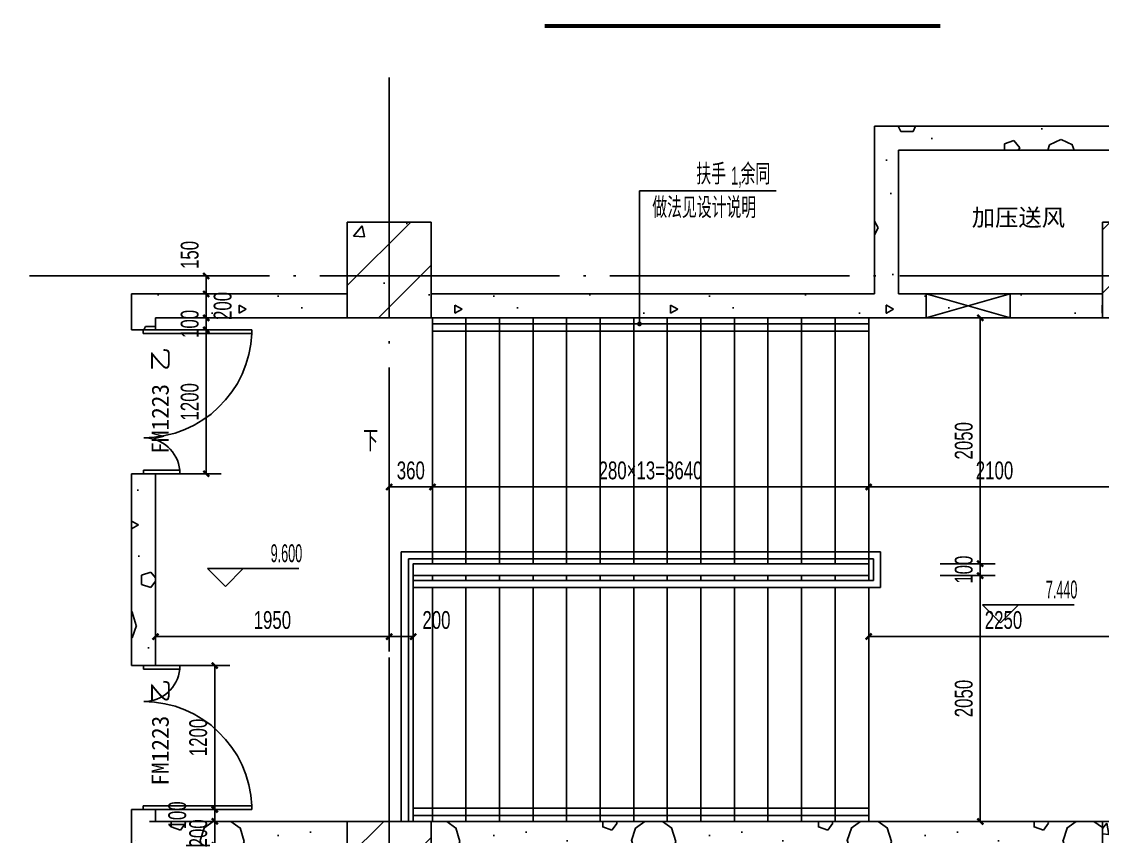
# Model space of a CAD drawing. Extents: x -26219 to 315419, y -160410 to -120810.
# Drawn here: x 92347 to 101364, y -147649 to -140852 of the extents above; entities that cross this region are included whole.
import ezdxf
from ezdxf.xclip import XClip

# ---------------------------------------------------------------- set-up
doc = ezdxf.new("R2010")
doc.units = 0
doc.header["$LTSCALE"] = 1000
doc.header["$MEASUREMENT"] = 0
doc.header["$XCLIPFRAME"] = 0
doc.linetypes.add('104-14# 核心筒$2$DOTE', pattern=[2.42, 2, -0.2, 0.02, -0.2])
for name, color, linetype in [('01-标注_尺寸', 124, 'Continuous'), ('01-标注_标高', 200, 'Continuous'), ('01-标注_符号', 200, 'Continuous'), ('02-TEXT_标注', 130, 'Continuous'), ('104-14# 核心筒$0$A-E_栏杆', 232, 'Continuous'), ('104-14# 核心筒$0$A-E_电梯', 171, 'Continuous'), ('104-14# 核心筒$0$A_STR-砌块墙', 121, 'Continuous'), ('104-14# 核心筒$0$DOOR_FIRE', 220, 'Continuous'), ('104-14# 核心筒$2$05-填充_天正', 26, 'Continuous'), ('104-14# 核心筒$2$A_AXIS-轴线', 36, '104-14# 核心筒$2$DOTE'), ('104-14# 核心筒$2$A_STR-砼柱', 51, 'Continuous'), ('A-TECH_暖通', 6, 'Continuous'), ('DIM_SYMB', 3, 'Continuous'), ('DOOR_FIRE_TEXT', 7, 'Continuous')]:
    doc.layers.add(name, color=color, linetype=linetype)
doc.styles.add('_TCH_DIM', font='ros.shx', dxfattribs={"width": 0.75, "bigfont": 'jd.shx'})
doc.styles.add('_TCH_DIM_T3', font='ros.shx', dxfattribs={"width": 0.705882, "bigfont": 'jd.shx'})
doc.styles.add('_TCH_WINDOW', font='STXIHEI_0.TTF')
doc.styles.get("Standard").update_dxf_attribs({"font": 'STXIHEI_0.TTF'})
doc.dimstyles.new('_TCH_ARCH&&50', dxfattribs={"dimtxt": 148.75, "dimasz": 50, "dimexe": 125, "dimexo": 150, "dimgap": 63.125, "dimtad": 1, "dimdec": 0, "dimzin": 0, "dimdsep": 46, "dimtxsty": '_TCH_DIM_T3', "dimblk": 'ARCHTICK', "dimcen": 0.09, "dimclrt": 7, "dimazin": 2, "dimtfac": 1, "dimtdec": 0, "dimtix": 1, "dimtmove": 2, "dimatfit": 3, "dimfxl": 0, "dimtolj": 1, "dimtzin": 0, "dimarcsym": 0})
pattern_1 = [(0, (531, -549), (900, 1800), [0, -1800]), (0, (-522, -792), (900, 1800), [0, -1800]), (0, (63, -810), (900, 1800), [0, -1800]), (0, (702, -279), (900, 1800), [0, -1800]), (0, (-45, -900), (900, 1800), [0, -1800]), (0, (882, 855), (900, 1800), [0, -1800]), (0, (333, 711), (900, 1800), [0, -1800]), (0, (621, 486), (900, 1800), [0, -1800]), (0, (-846, 450), (900, 1800), [0, -1800]), (0, (36, 369), (900, 1800), [0, -1800]), (0, (-306, -90), (900, 1800), [0, -1800]), (0, (-288, -765), (900, 1800), [0, -1800]), (0, (387, -837), (900, 1800), [0, -1800]), (0, (882, -45), (900, 1800), [0, -1800]), (0, (-801, -324), (900, 1800), [0, -1800]), (0, (-648, -18), (900, 1800), [0, -1800]), (0, (54, -144), (900, 1800), [0, -1800]), (0, (-198, -405), (900, 1800), [0, -1800]), (0, (-342, 189), (900, 1800), [0, -1800]), (0, (-117, 864), (900, 1800), [0, -1800]), (0, (-729, -702), (900, 1800), [0, -1800]), (0, (261, 495), (900, 1800), [0, -1800]), (0, (-576, 522), (900, 1800), [0, -1800]), (0, (-720, 756), (900, 1800), [0, -1800]), (130.601294, (771.43, 291.43), (-4499.99995, 5400.000024), [79.025, -33111.333]), (18.43495, (642.86, 325.71), (4500, 1800), [81.316, -11302.884]), (90, (642.9, 248.6), (900, 1800), [77.143, -3522.857]), (161.56505, (720, 222.86), (-4500.00002, 1799.99987), [81.316, -11302.884]), (53.1301, (720, 222.86), (900, 1800), [85.714, -8914.285]), (135, (788.6, -694.3), (-900.0001, 1799.9999), [72.731, -5018.438]), (45, (685.7, -694.3), (900, 1800), [72.731, -5018.438]), (135, (737.14, -745.7), (-900.0001, 1799.9999), [72.731, -5018.438]), (45, (737.14, -745.7), (900, 1800), [72.731, -5018.438]), (116.56505, (-77.1, 514.3), (-0.0002, 3600), [95.831, -1916.63]), (180, (-120, 600), (-900, 1800), [102.857, -1697.143]), (63.43495, (-265.7, 514.3), (8e-06, 3600), [95.831, -1916.63]), (116.56505, (-222.9, 428.6), (-0.0002, 3600), [95.831, -1916.63]), (0, (-222.9, 428.6), (900, 1800), [102.857, -1697.143]), (63.43495, (-120, 428.6), (8e-06, 3600), [95.831, -1916.63]), (107.102728, (600, -94.286), (-2699.999897, 9000.000015), [116.584, -48848.707]), (143.972626, (565.71, 17.14), (-17099.99978, 12599.999986), [116.584, -24366.06]), (180, (471.4, 85.7), (-900, 1800), [111.429, -1688.571]), (36.027373, (265.71, 17.14), (17099.99987, 12599.999864), [116.584, -24366.06]), (71.56505, (231.43, -85.7), (2700, 9000), [108.421, -11275.778]), (107.102728, (265.714, -197.14), (-2699.999897, 9000.000015), [116.584, -48848.707]), (143.972626, (360, -265.71), (-17099.99978, 12599.999986), [116.584, -24366.06]), (0, (360, -265.7), (900, 1800), [111.429, -1688.571]), (36.027373, (471.43, -265.71), (17099.99987, 12599.999864), [116.584, -24366.06]), (71.56505, (565.71, -197.14), (2700, 9000), [108.421, -11275.778]), (150.25512, (617.14, 745.71), (-2700, 1799.99998), [69.105, -14442.959]), (90, (557.1, 711.4), (900, 1800), [68.571, -3531.428]), (29.74488, (557.14, 711.43), (2700, 1800), [69.105, -14442.959]), (116.56505, (197.1, -531.4), (-0.0002, 3600), [95.831, -1916.63]), (168.69007, (154.29, -445.71), (-8100, 1799.99995), [87.412, -18269.056]), (41.185925, (0, -488.57), (22499.999864, 19799.999827), [91.116, -38177.406]), (90, (0, -574.3), (900, 1800), [85.714, -3514.285]), (138.814074, (68.57, -634.286), (-22499.9996, 19800.000126), [91.116, -38177.406]), (16.699244, (68.57, -634.286), (29699.999777, 8999.999906), [89.488, -37495.613]), (60.945396, (154.29, -608.57), (899.999998, 1799.999984), [88.248, -36976.018]), (109.983106, (-557.14, 222.86), (-4500.000017, 12599.999967), [100.326, -42036.592]), (155.556045, (-591.43, 317.14), (-11700.000045, 5399.999888), [103.569, -43395.394]), (24.443955, (-780, 317.14), (11700.000006, 5399.999974), [103.569, -43395.394]), (70.016893, (-814.286, 222.86), (4500.000014, 12599.99997), [100.326, -42036.592]), (109.983106, (-780, 128.57), (-4500.000017, 12599.999967), [100.326, -42036.592]), (160.01689, (-685.71, 94.29), (-4500, 1799.99992), [100.326, -20968.132]), (19.98311, (-685.71, 94.29), (4499.99998, 1800), [100.326, -20968.132]), (70.016893, (-591.43, 128.57), (4500.000014, 12599.99997), [100.326, -42036.592]), (122.00538, (111.43, 60), (-900.00012, 1799.99991), [80.863, -16900.302]), (18.43495, (-8.57, 102.86), (4500, 1800), [81.316, -11302.884]), (90, (-8.6, 25.7), (900, 1800), [77.143, -3522.857]), (161.56505, (68.57, 0), (-4500.00002, 1799.99987), [81.316, -11302.884]), (54.46232, (68.57, 0), (6299.99999, 8999.999987), [73.734, -30894.635]), (116.56505, (-411.4, -377.1), (-0.0002, 3600), [95.831, -1916.63]), (180, (-454.3, -291.4), (-900, 1800), [94.286, -1705.714]), (59.03624, (-600, -377.14), (900, 1799.99999), [99.959, -20891.466]), (120.963756, (-548.57, -462.86), (-900.00012, 1799.99992), [99.959, -20891.466]), (0, (-548.6, -462.9), (900, 1800), [94.286, -1705.714]), (63.43495, (-454.3, -462.9), (8e-06, 3600), [95.831, -1916.63])]
pattern_2 = [(45, (0, 0), (-265.16504, 265.16504), []), (50, (0, 0), (1075.8903, -94.1282), [112.5, -1237.5]), (355, (0, 0), (-208.127, 1128.288), [90, -990]), (100.4514, (89.7, -7.8), (867.764, 1034.1593), [95.6103, -1051.713]), (46.1842, (0, 300), (1600.8616, -248.2785), [168.75, -1856.25]), (96.6356, (133.4, 279.3), (1401.994, 1461.177), [143.415, -1577.57]), (351.1842, (0, 300), (1401.993, 1461.178), [135, -1485]), (21, (150, 225), (895.3606, -603.9283), [112.5, -1237.5]), (326, (150, 225), (364.973, 1087.725), [90, -990]), (71.4514, (224.6, 174.7), (1260.334, 483.7957), [95.6103, -1051.713]), (37.5, (0, 0), (18.2398, 499.3408), [0, -978, 0, -1005, 0, -993.75]), (7.5, (0, 0), (394.6043, 591.6176), [0, -573, 0, -955.5, 0, -378.75]), (327.5, (-334.5, 0), (800.73365, -33.8323), [0, -375, 0, -1170, 0, -1552.5]), (317.5, (-484.5, 0), (874.7793, 150.1575), [0, -487.5, 0, -777, 0, -1102.5])]

# ---------------------------------------------------------------- blocks, each defined once
blk = doc.blocks.new('104-14# 核心筒$0$$DorLib2D$00000225')
at = {"color": 0}
for p, q in [((0.475, -0.0014), (0.475, 0.7521)), ((0.475, 0.7521), (0.5, 0.7521)), ((0.5, -0.0014), (0.5, 0.7521)), ((-0.5, 0), (-0.5, 0.252)), ((-0.475, 0.252), (-0.5, 0.252)), ((-0.475, 0), (-0.475, 0.252)), ((-0.475, 0), (-0.5, 0)), ((0.475, -0.0014), (0.5, -0.0014))]:
    blk.add_line(p, q, dxfattribs=at)
for centre, radius, start, end in [((0.5046, -0.0019), 0.7546, 92.24927, 179.72377), ((-0.5008, 0.0026), 0.2508, 359.78987, 84.09744)]:
    blk.add_arc(centre, radius, start, end, dxfattribs=at)
blk = doc.blocks.new('104-14# 核心筒')
at = {"layer": '104-14# 核心筒$2$05-填充_天正'}
h = blk.add_hatch(dxfattribs=at)
h.set_pattern_fill('加气混凝土', color=256, scale=150, style=0)
h.set_pattern_definition(pattern_1)
h.paths.add_polyline_path([(113850, 200900), (113650, 201100), (113650, 199700), (113750, 199660), (113850, 199700)])
h = blk.add_hatch(dxfattribs=at)
h.set_pattern_fill('加气混凝土', color=256, scale=150, style=0)
h.set_pattern_definition(pattern_1)
h.paths.add_polyline_path([(115700, 200900), (115900, 201100), (113650, 201100), (113850, 200900)])
h = blk.add_hatch(dxfattribs=at)
h.set_pattern_fill('钢筋混凝土', color=256, scale=150, style=0)
h.set_pattern_definition(pattern_2)
h.paths.add_polyline_path([(109250, 199500), (109950, 199500), (109950, 200300), (109250, 200300)])
h = blk.add_hatch(dxfattribs=at)
h.set_pattern_fill('钢筋混凝土', color=256, scale=150, style=0)
h.set_pattern_definition(pattern_2)
h.paths.add_polyline_path([(115550, 199500), (116250, 199500), (116250, 200300), (115550, 200300)])
h = blk.add_hatch(dxfattribs=at)
h.set_pattern_fill('加气混凝土', color=256, scale=150, style=0)
h.set_pattern_definition(pattern_1)
h.paths.add_polyline_path([(107450, 199700), (107450, 199400), (107650, 199400), (107650, 199500)])
h = blk.add_hatch(dxfattribs=at)
h.set_pattern_fill('加气混凝土', color=256, scale=150, style=0)
h.set_pattern_definition(pattern_1)
h.paths.add_polyline_path([(109250, 199500), (109250, 199700), (107450, 199700), (107650, 199500)])
h = blk.add_hatch(dxfattribs=at)
h.set_pattern_fill('加气混凝土', color=256, scale=150, style=0)
h.set_pattern_definition(pattern_1)
h.paths.add_polyline_path([(109950, 199700), (109950, 199500), (113750, 199500), (113750, 199660), (113650, 199700)])
h = blk.add_hatch(dxfattribs=at)
h.set_pattern_fill('加气混凝土', color=256, scale=150, style=0)
h.set_pattern_definition(pattern_1)
h.paths.add_polyline_path([(115550, 199500), (115550, 199700), (113850, 199700), (113750, 199660), (113750, 199500)])
h = blk.add_hatch(dxfattribs=at)
h.set_pattern_fill('加气混凝土', color=256, scale=150, style=0)
h.set_pattern_definition(pattern_1)
h.paths.add_polyline_path([(107450, 198200), (107450, 196600), (107650, 196600), (107650, 198200)])
h = blk.add_hatch(dxfattribs=at)
h.set_pattern_fill('加气混凝土', color=256, scale=150, style=0)
h.set_pattern_definition(pattern_1)
h.paths.add_polyline_path([(107650, 195300), (107650, 195400), (107450, 195400), (107450, 195200), (107583.3, 195200)])
h = blk.add_hatch(dxfattribs=at)
h.set_pattern_fill('加气混凝土', color=256, scale=150, style=0)
h.set_pattern_definition(pattern_1)
h.paths.add_polyline_path([(109250, 195100), (109250, 195300), (107650, 195300), (107583.3, 195200), (107650, 195100)])
h = blk.add_hatch(dxfattribs=at)
h.set_pattern_fill('钢筋混凝土', color=256, scale=150, style=0)
h.set_pattern_definition(pattern_2)
h.paths.add_polyline_path([(109250, 194500), (109950, 194500), (109950, 195300), (109250, 195300)])
h = blk.add_hatch(dxfattribs=at)
h.set_pattern_fill('加气混凝土', color=256, scale=150, style=0)
h.set_pattern_definition(pattern_1)
h.paths.add_polyline_path([(115550, 195100), (115550, 195300), (109950, 195300), (109950, 195100)])
h = blk.add_hatch(dxfattribs=at)
h.set_pattern_fill('钢筋混凝土', color=256, scale=150, style=0)
h.set_pattern_definition(pattern_2)
h.paths.add_polyline_path([(115550, 194500), (116250, 194500), (116250, 195300), (115550, 195300)])
h = blk.add_hatch(dxfattribs=at)
h.set_pattern_fill('加气混凝土', color=256, scale=150, style=0)
h.set_pattern_definition(pattern_1)
h.paths.add_polyline_path([(107583.3, 195200), (107450, 195200), (107450, 194600), (107583.3, 194600), (107650, 194700), (107650, 195100)])
at = {"layer": '104-14# 核心筒$0$A-E_栏杆'}
for p, q in [((113600, 199450), (109960, 199450)), ((109960, 199390), (109960, 199450)), ((113600, 199390), (109960, 199390)), ((113600, 199390), (113600, 199450)), ((109700, 195300), (109700, 197550)), ((109700, 197550), (113700, 197550)), ((109760, 195300), (109760, 197490)), ((109760, 197490), (113640, 197490)), ((113640, 197490), (113640, 197310)), ((113700, 197550), (113700, 197250)), ((113640, 197310), (109800, 197310)), ((109800, 197250), (109800, 197310)), ((113700, 197250), (109800, 197250)), ((109800, 195410), (113600, 195410)), ((109800, 195410), (109800, 195350)), ((113600, 195410), (113600, 195350)), ((109800, 195350), (113600, 195350))]:
    blk.add_line(p, q, dxfattribs=at)
at = {"layer": '104-14# 核心筒$0$A-E_电梯'}
for p, q in [((113600, 199500), (109960, 199500)), ((109960, 197450), (109960, 199500)), ((110240, 197450), (110240, 199500)), ((110520, 197450), (110520, 199500)), ((110800, 197450), (110800, 199500)), ((111080, 197450), (111080, 199500)), ((111360, 197450), (111360, 199500)), ((111640, 197450), (111640, 199500)), ((111920, 197450), (111920, 199500)), ((112200, 197450), (112200, 199500)), ((112480, 197450), (112480, 199500)), ((112760, 197450), (112760, 199500)), ((113040, 197450), (113040, 199500)), ((113320, 197450), (113320, 199500)), ((113600, 197450), (113600, 199500)), ((113600, 197450), (109960, 197450)), ((109800, 197350), (113600, 197350)), ((109800, 197350), (109800, 195300)), ((109960, 197350), (109960, 197310)), ((110240, 197350), (110240, 197310)), ((110520, 197350), (110520, 197310)), ((110800, 197350), (110800, 197310)), ((111080, 197350), (111080, 197310)), ((111360, 197350), (111360, 197310)), ((111640, 197350), (111640, 197310)), ((111920, 197350), (111920, 197310)), ((112200, 197350), (112200, 197310)), ((112480, 197350), (112480, 197310)), ((112760, 197350), (112760, 197310)), ((113040, 197350), (113040, 197310)), ((113320, 197350), (113320, 197310)), ((113600, 197350), (113600, 197310)), ((109960, 197250), (109960, 195300)), ((110240, 197250), (110240, 195300)), ((110520, 197250), (110520, 195300)), ((110800, 197250), (110800, 195300)), ((111080, 197250), (111080, 195300)), ((111360, 197250), (111360, 195300)), ((111640, 197250), (111640, 195300)), ((111920, 197250), (111920, 195300)), ((112200, 197250), (112200, 195300)), ((112480, 197250), (112480, 195300)), ((112760, 197250), (112760, 195300)), ((113040, 197250), (113040, 195300)), ((113320, 197250), (113320, 195300)), ((113600, 197250), (113600, 195300)), ((107700, 195300), (115600, 195300)), ((109950, 195300), (113600, 195300))]:
    blk.add_line(p, q, dxfattribs=at)
blk.add_lwpolyline([(113600, 197450), (109800, 197450), (109800, 197350), (113600, 197350)], close=True, dxfattribs=at)
at = {"layer": '104-14# 核心筒$0$A_STR-砌块墙'}
for p, q in [((113650, 201100), (113650, 199700)), ((115900, 201100), (113650, 201100)), ((113850, 200900), (113850, 199700)), ((115700, 200900), (113850, 200900)), ((107450, 199700), (107450, 199400)), ((109250, 199700), (107450, 199700)), ((113650, 199700), (109950, 199700)), ((115550, 199700), (113850, 199700)), ((107650, 199400), (107650, 199500)), ((109250, 199500), (107650, 199500)), ((113750, 199500), (109950, 199500)), ((115550, 199500), (113750, 199500)), ((107450, 199400), (107650, 199400)), ((107450, 198200), (107450, 196600)), ((107650, 198200), (107450, 198200)), ((107650, 196600), (107650, 198200)), ((107450, 196600), (107650, 196600)), ((107650, 195400), (107450, 195400)), ((107450, 195400), (107450, 195200)), ((107650, 195300), (107650, 195400)), ((107650, 195300), (109250, 195300)), ((109950, 195300), (115550, 195300)), ((107450, 195200), (107450, 194600))]:
    blk.add_line(p, q, dxfattribs=at)
at = {"layer": '104-14# 核心筒$2$A_AXIS-轴线'}
for p, q in [((109600, 228733.6), (109600, 169654.9)), ((104400, 199850), (120259.9, 199850)), ((104400, 110750), (120259.9, 110750)), ((109600, 54018.4), (109600, -8545.1))]:
    blk.add_line(p, q, dxfattribs=at)
at = {"layer": '104-14# 核心筒$2$A_STR-砼柱'}
for p, q in [((109950, 200300), (109250, 200300)), ((109250, 200300), (109250, 199500)), ((109950, 199500), (109950, 200300)), ((116250, 200300), (115550, 200300)), ((115550, 200300), (115550, 199500)), ((109250, 199500), (109950, 199500)), ((115550, 199500), (116250, 199500)), ((109950, 195300), (109250, 195300)), ((109250, 195300), (109250, 194500)), ((109950, 194500), (109950, 195300)), ((116250, 195300), (115550, 195300)), ((115550, 195300), (115550, 194500))]:
    blk.add_line(p, q, dxfattribs=at)
at = {"layer": '104-14# 核心筒$0$DOOR_FIRE', "yscale": 1200, "zscale": 200, "rotation": 270.0000000000009}
for p, xscale in [((107550, 198800), -1200), ((107550, 196000), 1200)]:
    blk.add_blockref('104-14# 核心筒$0$$DorLib2D$00000225', p, dxfattribs=dict(at, xscale=xscale))
blk = doc.blocks.new('*U64')
blk.add_lwpolyline([(200, 0), (200, 700), (0, 700), (0, 0), (200, 0), (0, 700), (0, 0), (200, 700)])
blk = doc.blocks.new('_ArchTick')
at = {"color": 0, "linetype": 'ByBlock', "const_width": 0.4}
blk.add_lwpolyline([(-0.5, -0.5), (0.5, 0.5)], dxfattribs=at)
blk = doc.blocks.new('*D501')
at = {"layer": '01-标注_尺寸', "color": 0, "lineweight": -2, "transparency": 16777216}
for p, q in [((99413.9, -145723.7), (99413.9, -146107.1)), ((101663.9, -145723.7), (101663.9, -146107.1)), ((99413.9, -145982.1), (101663.9, -145982.1))]:
    blk.add_line(p, q, dxfattribs=at)
at = {"layer": 'Defpoints', "color": 0, "transparency": 16777216}
for p in [(99413.9, -145573.7), (101663.9, -145573.7), (101663.9, -145982.1)]:
    blk.add_point(p, dxfattribs=at)
at = {"layer": '01-标注_尺寸', "color": 0, "lineweight": -2, "transparency": 16777216, "xscale": 50, "yscale": 50, "zscale": 50, "rotation": 180}
blk.add_blockref('_ArchTick', (99413.9, -145982.1), dxfattribs=at)
at = {"layer": '01-标注_尺寸', "color": 0, "lineweight": -2, "transparency": 16777216, "xscale": 50, "yscale": 50, "zscale": 50}
blk.add_blockref('_ArchTick', (101663.9, -145982.1), dxfattribs=at)
at = {"layer": '01-标注_尺寸', "color": 7, "transparency": 16777216, "insert": (100538.9, -145844.6), "char_height": 148.75, "attachment_point": 5, "style": '_TCH_DIM_T3'}
blk.add_mtext('\\A1;2250', dxfattribs=at)
blk = doc.blocks.new('*D502')
at = {"layer": '01-标注_尺寸', "color": 0, "lineweight": -2, "transparency": 16777216}
for p, q in [((95413.9, -145723.7), (95413.9, -146107.1)), ((95613.9, -145723.7), (95613.9, -146107.1)), ((95413.9, -145982.1), (95613.9, -145982.1))]:
    blk.add_line(p, q, dxfattribs=at)
at = {"layer": 'Defpoints', "color": 0, "transparency": 16777216}
for p in [(95413.9, -145573.7), (95613.9, -145573.7), (95613.9, -145982.1)]:
    blk.add_point(p, dxfattribs=at)
at = {"layer": '01-标注_尺寸', "color": 0, "lineweight": -2, "transparency": 16777216, "xscale": 50, "yscale": 50, "zscale": 50, "rotation": 180}
blk.add_blockref('_ArchTick', (95413.9, -145982.1), dxfattribs=at)
at = {"layer": '01-标注_尺寸', "color": 0, "lineweight": -2, "transparency": 16777216, "xscale": 50, "yscale": 50, "zscale": 50}
blk.add_blockref('_ArchTick', (95613.9, -145982.1), dxfattribs=at)
at = {"layer": '01-标注_尺寸', "color": 7, "transparency": 16777216, "insert": (95807.9, -145844.6), "char_height": 148.75, "attachment_point": 5, "style": '_TCH_DIM_T3'}
blk.add_mtext('\\A1;200', dxfattribs=at)
blk = doc.blocks.new('*D503')
at = {"layer": '01-标注_尺寸', "color": 0, "lineweight": -2, "transparency": 16777216}
for p, q in [((93463.9, -145723.7), (93463.9, -146107.1)), ((95413.9, -145723.7), (95413.9, -146107.1)), ((93463.9, -145982.1), (95413.9, -145982.1))]:
    blk.add_line(p, q, dxfattribs=at)
at = {"layer": 'Defpoints', "color": 0, "transparency": 16777216}
for p in [(93463.9, -145573.7), (95413.9, -145573.7), (95413.9, -145982.1)]:
    blk.add_point(p, dxfattribs=at)
at = {"layer": '01-标注_尺寸', "color": 0, "lineweight": -2, "transparency": 16777216, "xscale": 50, "yscale": 50, "zscale": 50, "rotation": 180}
blk.add_blockref('_ArchTick', (93463.9, -145982.1), dxfattribs=at)
at = {"layer": '01-标注_尺寸', "color": 0, "lineweight": -2, "transparency": 16777216, "xscale": 50, "yscale": 50, "zscale": 50}
blk.add_blockref('_ArchTick', (95413.9, -145982.1), dxfattribs=at)
at = {"layer": '01-标注_尺寸', "color": 7, "transparency": 16777216, "insert": (94438.9, -145844.6), "char_height": 148.75, "attachment_point": 5, "style": '_TCH_DIM_T3'}
blk.add_mtext('\\A1;1950', dxfattribs=at)
blk = doc.blocks.new('*D504')
at = {"layer": '01-标注_尺寸', "color": 0, "lineweight": -2, "transparency": 16777216}
for p, q in [((100009.6, -145473.7), (100470.2, -145473.7)), ((100345.2, -147523.7), (100345.2, -145473.7)), ((100009.6, -147523.7), (100470.2, -147523.7))]:
    blk.add_line(p, q, dxfattribs=at)
at = {"layer": 'Defpoints', "color": 0, "transparency": 16777216}
for p in [(99859.6, -145473.7), (100345.2, -145473.7), (99859.6, -147523.7)]:
    blk.add_point(p, dxfattribs=at)
at = {"layer": '01-标注_尺寸', "color": 0, "lineweight": -2, "transparency": 16777216, "xscale": 50, "yscale": 50, "zscale": 50}
for p, rotation in [((100345.2, -145473.7), 90), ((100345.2, -147523.7), 270)]:
    blk.add_blockref('_ArchTick', p, dxfattribs=dict(at, rotation=rotation))
at = {"layer": '01-标注_尺寸', "color": 7, "transparency": 16777216, "insert": (100207.7, -146498.7), "char_height": 148.75, "attachment_point": 5, "rotation": 90, "style": '_TCH_DIM_T3'}
blk.add_mtext('\\A1;2050', dxfattribs=at)
blk = doc.blocks.new('*D505')
at = {"layer": '01-标注_尺寸', "color": 0, "lineweight": -2, "transparency": 16777216}
for p, q in [((100345.2, -145373.7), (100345.2, -145323.7)), ((100009.6, -145373.7), (100470.2, -145373.7)), ((100345.2, -145473.7), (100345.2, -145373.7)), ((100009.6, -145473.7), (100470.2, -145473.7)), ((100345.2, -145473.7), (100345.2, -145523.7))]:
    blk.add_line(p, q, dxfattribs=at)
at = {"layer": 'Defpoints', "color": 0, "transparency": 16777216}
for p in [(99859.6, -145373.7), (100345.2, -145373.7), (99859.6, -145473.7)]:
    blk.add_point(p, dxfattribs=at)
at = {"layer": '01-标注_尺寸', "color": 0, "lineweight": -2, "transparency": 16777216, "xscale": 50, "yscale": 50, "zscale": 50}
for p, rotation in [((100345.2, -145373.7), 270), ((100345.2, -145473.7), 90)]:
    blk.add_blockref('_ArchTick', p, dxfattribs=dict(at, rotation=rotation))
at = {"layer": '01-标注_尺寸', "color": 7, "transparency": 16777216, "insert": (100207.7, -145423.7), "char_height": 148.75, "attachment_point": 5, "rotation": 90, "style": '_TCH_DIM_T3'}
blk.add_mtext('\\A1;100', dxfattribs=at)
blk = doc.blocks.new('*D506')
at = {"layer": '01-标注_尺寸', "color": 0, "lineweight": -2, "transparency": 16777216}
for p, q in [((100009.6, -143323.7), (100470.2, -143323.7)), ((100345.2, -145373.7), (100345.2, -143323.7)), ((100009.6, -145373.7), (100470.2, -145373.7))]:
    blk.add_line(p, q, dxfattribs=at)
at = {"layer": 'Defpoints', "color": 0, "transparency": 16777216}
for p in [(99859.6, -143323.7), (100345.2, -143323.7), (99859.6, -145373.7)]:
    blk.add_point(p, dxfattribs=at)
at = {"layer": '01-标注_尺寸', "color": 0, "lineweight": -2, "transparency": 16777216, "xscale": 50, "yscale": 50, "zscale": 50}
for p, rotation in [((100345.2, -143323.7), 90), ((100345.2, -145373.7), 270)]:
    blk.add_blockref('_ArchTick', p, dxfattribs=dict(at, rotation=rotation))
at = {"layer": '01-标注_尺寸', "color": 7, "transparency": 16777216, "insert": (100207.7, -144348.7), "char_height": 148.75, "attachment_point": 5, "rotation": 90, "style": '_TCH_DIM_T3'}
blk.add_mtext('\\A1;2050', dxfattribs=at)
blk = doc.blocks.new('*D603')
at = {"layer": '01-标注_尺寸', "color": 0, "lineweight": -2, "transparency": 16777216}
for p, q in [((99413.9, -144448.7), (99413.9, -144859.1)), ((101513.9, -144448.7), (101513.9, -144859.1)), ((99413.9, -144734.1), (101513.9, -144734.1))]:
    blk.add_line(p, q, dxfattribs=at)
at = {"layer": 'Defpoints', "color": 0, "transparency": 16777216}
for p in [(99413.9, -144298.7), (101513.9, -144298.7), (101513.9, -144734.1)]:
    blk.add_point(p, dxfattribs=at)
at = {"layer": '01-标注_尺寸', "color": 0, "lineweight": -2, "transparency": 16777216, "xscale": 50, "yscale": 50, "zscale": 50, "rotation": 180}
blk.add_blockref('_ArchTick', (99413.9, -144734.1), dxfattribs=at)
at = {"layer": '01-标注_尺寸', "color": 0, "lineweight": -2, "transparency": 16777216, "xscale": 50, "yscale": 50, "zscale": 50}
blk.add_blockref('_ArchTick', (101513.9, -144734.1), dxfattribs=at)
at = {"layer": '01-标注_尺寸', "color": 7, "transparency": 16777216, "insert": (100463.9, -144596.6), "char_height": 148.75, "attachment_point": 5, "style": '_TCH_DIM_T3'}
blk.add_mtext('\\A1;2100', dxfattribs=at)
blk = doc.blocks.new('*D604')
at = {"layer": '01-标注_尺寸', "color": 0, "lineweight": -2, "transparency": 16777216}
for p, q in [((95773.9, -144448.7), (95773.9, -144859.1)), ((99413.9, -144448.7), (99413.9, -144859.1)), ((95773.9, -144734.1), (99413.9, -144734.1))]:
    blk.add_line(p, q, dxfattribs=at)
at = {"layer": 'Defpoints', "color": 0, "transparency": 16777216}
for p in [(95773.9, -144298.7), (99413.9, -144298.7), (99413.9, -144734.1)]:
    blk.add_point(p, dxfattribs=at)
at = {"layer": '01-标注_尺寸', "color": 0, "lineweight": -2, "transparency": 16777216, "xscale": 50, "yscale": 50, "zscale": 50, "rotation": 180}
blk.add_blockref('_ArchTick', (95773.9, -144734.1), dxfattribs=at)
at = {"layer": '01-标注_尺寸', "color": 0, "lineweight": -2, "transparency": 16777216, "xscale": 50, "yscale": 50, "zscale": 50}
blk.add_blockref('_ArchTick', (99413.9, -144734.1), dxfattribs=at)
at = {"layer": '01-标注_尺寸', "color": 7, "transparency": 16777216, "insert": (97593.9, -144596.6), "char_height": 148.75, "attachment_point": 5, "style": '_TCH_DIM_T3'}
blk.add_mtext('\\A1;280×13=3640', dxfattribs=at)
blk = doc.blocks.new('*D605')
at = {"layer": '01-标注_尺寸', "color": 0, "lineweight": -2, "transparency": 16777216}
for p, q in [((95413.9, -144448.7), (95413.9, -144859.1)), ((95773.9, -144448.7), (95773.9, -144859.1)), ((95413.9, -144734.1), (95773.9, -144734.1))]:
    blk.add_line(p, q, dxfattribs=at)
at = {"layer": 'Defpoints', "color": 0, "transparency": 16777216}
for p in [(95413.9, -144298.7), (95773.9, -144298.7), (95773.9, -144734.1)]:
    blk.add_point(p, dxfattribs=at)
at = {"layer": '01-标注_尺寸', "color": 0, "lineweight": -2, "transparency": 16777216, "xscale": 50, "yscale": 50, "zscale": 50, "rotation": 180}
blk.add_blockref('_ArchTick', (95413.9, -144734.1), dxfattribs=at)
at = {"layer": '01-标注_尺寸', "color": 0, "lineweight": -2, "transparency": 16777216, "xscale": 50, "yscale": 50, "zscale": 50}
blk.add_blockref('_ArchTick', (95773.9, -144734.1), dxfattribs=at)
at = {"layer": '01-标注_尺寸', "color": 7, "transparency": 16777216, "insert": (95593.9, -144596.6), "char_height": 148.75, "attachment_point": 5, "style": '_TCH_DIM_T3'}
blk.add_mtext('\\A1;360', dxfattribs=at)
blk = doc.blocks.new('*D943')
at = {"layer": '01-标注_尺寸', "color": 0, "lineweight": -2, "transparency": 16777216}
for p, q in [((93958.3, -147523.7), (93958.3, -147473.7)), ((93413.9, -147523.7), (94083.3, -147523.7)), ((93958.3, -147723.7), (93958.3, -147523.7)), ((93413.9, -147723.7), (94083.3, -147723.7)), ((93958.3, -147723.7), (93958.3, -147773.7))]:
    blk.add_line(p, q, dxfattribs=at)
at = {"layer": 'Defpoints', "color": 0, "transparency": 16777216}
for p in [(93263.9, -147523.7), (93958.3, -147523.7), (93263.9, -147723.7)]:
    blk.add_point(p, dxfattribs=at)
at = {"layer": '01-标注_尺寸', "color": 0, "lineweight": -2, "transparency": 16777216, "xscale": 50, "yscale": 50, "zscale": 50}
for p, rotation in [((93958.3, -147523.7), 270), ((93958.3, -147723.7), 90)]:
    blk.add_blockref('_ArchTick', p, dxfattribs=dict(at, rotation=rotation))
at = {"layer": '01-标注_尺寸', "color": 7, "transparency": 16777216, "insert": (93820.8, -147623.7), "char_height": 148.75, "attachment_point": 5, "rotation": 90, "style": '_TCH_DIM_T3'}
blk.add_mtext('\\A1;200', dxfattribs=at)
blk = doc.blocks.new('*D944')
at = {"layer": '01-标注_尺寸', "color": 0, "lineweight": -2, "transparency": 16777216}
for p, q in [((93413.9, -147423.7), (94083.3, -147423.7)), ((93958.3, -147423.7), (93958.3, -147373.7)), ((93958.3, -147523.7), (93958.3, -147423.7)), ((93413.9, -147523.7), (94083.3, -147523.7)), ((93958.3, -147523.7), (93958.3, -147573.7))]:
    blk.add_line(p, q, dxfattribs=at)
at = {"layer": 'Defpoints', "color": 0, "transparency": 16777216}
for p in [(93263.9, -147423.7), (93958.3, -147423.7), (93263.9, -147523.7)]:
    blk.add_point(p, dxfattribs=at)
at = {"layer": '01-标注_尺寸', "color": 0, "lineweight": -2, "transparency": 16777216, "xscale": 50, "yscale": 50, "zscale": 50}
for p, rotation in [((93958.3, -147423.7), 270), ((93958.3, -147523.7), 90)]:
    blk.add_blockref('_ArchTick', p, dxfattribs=dict(at, rotation=rotation))
at = {"layer": '01-标注_尺寸', "color": 7, "transparency": 16777216, "insert": (93645.8, -147473.7), "char_height": 148.75, "attachment_point": 5, "rotation": 90, "style": '_TCH_DIM_T3'}
blk.add_mtext('\\A1;100', dxfattribs=at)
blk = doc.blocks.new('*D945')
at = {"layer": '01-标注_尺寸', "color": 0, "lineweight": -2, "transparency": 16777216}
for p, q in [((93413.9, -146223.7), (94083.3, -146223.7)), ((93958.3, -147423.7), (93958.3, -146223.7)), ((93413.9, -147423.7), (94083.3, -147423.7))]:
    blk.add_line(p, q, dxfattribs=at)
at = {"layer": 'Defpoints', "color": 0, "transparency": 16777216}
for p in [(93263.9, -146223.7), (93958.3, -146223.7), (93263.9, -147423.7)]:
    blk.add_point(p, dxfattribs=at)
at = {"layer": '01-标注_尺寸', "color": 0, "lineweight": -2, "transparency": 16777216, "xscale": 50, "yscale": 50, "zscale": 50}
for p, rotation in [((93958.3, -146223.7), 90), ((93958.3, -147423.7), 270)]:
    blk.add_blockref('_ArchTick', p, dxfattribs=dict(at, rotation=rotation))
at = {"layer": '01-标注_尺寸', "color": 7, "transparency": 16777216, "insert": (93820.8, -146823.7), "char_height": 148.75, "attachment_point": 5, "rotation": 90, "style": '_TCH_DIM_T3'}
blk.add_mtext('\\A1;1200', dxfattribs=at)
blk = doc.blocks.new('*D946')
at = {"layer": '01-标注_尺寸', "color": 0, "lineweight": -2, "transparency": 16777216}
for p, q in [((93613.9, -143423.7), (94012.1, -143423.7)), ((93887.1, -144623.7), (93887.1, -143423.7)), ((93613.9, -144623.7), (94012.1, -144623.7))]:
    blk.add_line(p, q, dxfattribs=at)
at = {"layer": 'Defpoints', "color": 0, "transparency": 16777216}
for p in [(93463.9, -143423.7), (93887.1, -143423.7), (93463.9, -144623.7)]:
    blk.add_point(p, dxfattribs=at)
at = {"layer": '01-标注_尺寸', "color": 0, "lineweight": -2, "transparency": 16777216, "xscale": 50, "yscale": 50, "zscale": 50}
for p, rotation in [((93887.1, -143423.7), 90), ((93887.1, -144623.7), 270)]:
    blk.add_blockref('_ArchTick', p, dxfattribs=dict(at, rotation=rotation))
at = {"layer": '01-标注_尺寸', "color": 7, "transparency": 16777216, "insert": (93749.6, -144023.7), "char_height": 148.75, "attachment_point": 5, "rotation": 90, "style": '_TCH_DIM_T3'}
blk.add_mtext('\\A1;1200', dxfattribs=at)
blk = doc.blocks.new('*D947')
at = {"layer": '01-标注_尺寸', "color": 0, "lineweight": -2, "transparency": 16777216}
for p, q in [((93887.1, -143323.7), (93887.1, -143273.7)), ((93613.9, -143323.7), (94012.1, -143323.7)), ((93887.1, -143423.7), (93887.1, -143323.7)), ((93613.9, -143423.7), (94012.1, -143423.7)), ((93887.1, -143423.7), (93887.1, -143473.7))]:
    blk.add_line(p, q, dxfattribs=at)
at = {"layer": 'Defpoints', "color": 0, "transparency": 16777216}
for p in [(93463.9, -143323.7), (93887.1, -143323.7), (93463.9, -143423.7)]:
    blk.add_point(p, dxfattribs=at)
at = {"layer": '01-标注_尺寸', "color": 0, "lineweight": -2, "transparency": 16777216, "xscale": 50, "yscale": 50, "zscale": 50}
for p, rotation in [((93887.1, -143323.7), 270), ((93887.1, -143423.7), 90)]:
    blk.add_blockref('_ArchTick', p, dxfattribs=dict(at, rotation=rotation))
at = {"layer": '01-标注_尺寸', "color": 7, "transparency": 16777216, "insert": (93749.6, -143373.7), "char_height": 148.75, "attachment_point": 5, "rotation": 90, "style": '_TCH_DIM_T3'}
blk.add_mtext('\\A1;100', dxfattribs=at)
blk = doc.blocks.new('*D948')
at = {"layer": '01-标注_尺寸', "color": 0, "lineweight": -2, "transparency": 16777216}
for p, q in [((93613.9, -143123.7), (94012.1, -143123.7)), ((93887.1, -143323.7), (93887.1, -143123.7)), ((93613.9, -143323.7), (94012.1, -143323.7))]:
    blk.add_line(p, q, dxfattribs=at)
at = {"layer": 'Defpoints', "color": 0, "transparency": 16777216}
for p in [(93463.9, -143123.7), (93887.1, -143123.7), (93463.9, -143323.7)]:
    blk.add_point(p, dxfattribs=at)
at = {"layer": '01-标注_尺寸', "color": 0, "lineweight": -2, "transparency": 16777216, "xscale": 50, "yscale": 50, "zscale": 50}
for p, rotation in [((93887.1, -143123.7), 90), ((93887.1, -143323.7), 270)]:
    blk.add_blockref('_ArchTick', p, dxfattribs=dict(at, rotation=rotation))
at = {"layer": '01-标注_尺寸', "color": 7, "transparency": 16777216, "insert": (94024.6, -143223.7), "char_height": 148.75, "attachment_point": 5, "rotation": 90, "style": '_TCH_DIM_T3'}
blk.add_mtext('\\A1;200', dxfattribs=at)
blk = doc.blocks.new('*D949')
at = {"layer": '01-标注_尺寸', "color": 0, "lineweight": -2, "transparency": 16777216}
for p, q in [((93613.9, -142973.7), (94012.1, -142973.7)), ((93887.1, -143123.7), (93887.1, -142973.7)), ((93613.9, -143123.7), (94012.1, -143123.7))]:
    blk.add_line(p, q, dxfattribs=at)
at = {"layer": 'Defpoints', "color": 0, "transparency": 16777216}
for p in [(93463.9, -142973.7), (93887.1, -142973.7), (93463.9, -143123.7)]:
    blk.add_point(p, dxfattribs=at)
at = {"layer": '01-标注_尺寸', "color": 0, "lineweight": -2, "transparency": 16777216, "xscale": 50, "yscale": 50, "zscale": 50}
for p, rotation in [((93887.1, -142973.7), 90), ((93887.1, -143123.7), 270)]:
    blk.add_blockref('_ArchTick', p, dxfattribs=dict(at, rotation=rotation))
at = {"layer": '01-标注_尺寸', "color": 7, "transparency": 16777216, "insert": (93749.6, -142798.7), "char_height": 148.75, "attachment_point": 5, "rotation": 90, "style": '_TCH_DIM_T3'}
blk.add_mtext('\\A1;150', dxfattribs=at)

msp = doc.modelspace()

# ---------------------------------------------------------------- linework, layer by layer
at = {"layer": '01-标注_标高'}
for p, q in [((94046.6, -145563.7), (93896.6, -145413.7)), ((93896.6, -145413.7), (94660, -145413.7)), ((94046.6, -145563.7), (94196.6, -145413.7)), ((100513.9, -145866.2), (100363.9, -145716.2)), ((100363.9, -145716.2), (101127.2, -145716.2)), ((100513.9, -145866.2), (100663.9, -145716.2))]:
    msp.add_line(p, q, dxfattribs=at)
at = {"layer": '01-标注_符号'}
for p, q in [((97501.5, -143373.7), (97501.5, -142263.4)), ((97501.5, -142263.4), (98642.1, -142263.4))]:
    msp.add_line(p, q, dxfattribs=at)
at = {"layer": '01-标注_符号', "const_width": 20}
msp.add_lwpolyline([(97501.5, -143383.7, 1), (97501.5, -143363.7, 1)], format="xyb", close=True, dxfattribs=at)
at = {"layer": '01-标注_符号'}
msp.add_lwpolyline([(95353.9, -144348.7, 0, 0, 0), (100013.9, -144348.7, 0, 0, 0), (100013.9, -146498.7, 0, 0, 0), (96099.6, -146498.7, 40, 0, 0), (95949.6, -146498.7, 0, 0, 0)], format="xyseb", dxfattribs=at)
at = {"layer": 'DIM_SYMB', "const_width": 35}
msp.add_lwpolyline([(96710.3, -140888.2), (100012.4, -140888.2)], dxfattribs=at)

# ---------------------------------------------------------------- block references
ref = msp.add_blockref('104-14# 核心筒', (-14186.1, -150168.8))
XClip(ref).set_block_clipping_path([(106607.1139184716, 10499.9999999845), (118350.0977260475, 23000.0000000241)])
ref = msp.add_blockref('104-14# 核心筒', (-14186.1, -342823.7))
XClip(ref).set_block_clipping_path([(106600, 188399.9997829867), (117200.2008833432, 201506.2882948874)])
ref = msp.add_blockref('104-14# 核心筒', (-27186.1, -253723.7))
XClip(ref).set_block_clipping_path([(106549.9999999962, 99299.9997836323), (117200.2008833428, 112250)])
at = {"layer": 'A-TECH_暖通', "rotation": 270}
msp.add_blockref('*U64', (99893.9, -143123.7), dxfattribs=at)

# ---------------------------------------------------------------- texts
at = {"layer": '02-TEXT_标注', "style": '_TCH_DIM'}
for s, height, width, p in [('余同', 173.64, 0.75, (98345.4, -142210.9)), ('扶手', 173.64, 0.75, (97975.7, -142210.9)), ('1,', 148.75, 0.529412, (98266.7, -142210.9)), ('做法见设计说明', 173.64, 0.75, (97608.8, -142490.9)), ('下', 173.6, 0.75, (95196.6, -144436.2)), ('9.600', 148.75, 0.529412, (94424.5, -145361.2)), ('7.440', 148.75, 0.529412, (100891.7, -145663.7))]:
    msp.add_text(s, height=height, dxfattribs=dict(at, width=width)).set_placement(p)
at = {"layer": '02-TEXT_标注'}
msp.add_text('加压送风', height=142.71, dxfattribs=at).set_placement((100273.8, -142557.2))
at = {"layer": 'DOOR_FIRE_TEXT', "style": '_TCH_WINDOW'}
for s, height, p in [('乙', 142.7, (93574.2, -143765.4)), ('FM1223', 142.71, (93574.2, -144457)), ('乙', 142.7, (93574.2, -146533.2)), ('FM1223', 142.71, (93574.2, -147224.8))]:
    msp.add_text(s, height=height, rotation=90, dxfattribs=at).set_placement(p)

# ---------------------------------------------------------------- dimensions: what is measured, and where the dimension line sits
at = {"layer": '01-标注_尺寸'}
for base, p1, p2, angle, picture, middle in [((93887.1, -142973.7), (93463.9, -143123.7), (93463.9, -142973.7), 90, '*D949', (93749.6, -142798.7)), ((93887.1, -143123.7), (93463.9, -143323.7), (93463.9, -143123.7), 90, '*D948', (94024.6, -143223.7)), ((95613.9, -145982.1), (95413.9, -145573.7), (95613.9, -145573.7), 0, '*D502', (95807.9, -145844.6)), ((93958.3, -147423.7), (93263.9, -147523.7), (93263.9, -147423.7), 90, '*D944', (93645.8, -147473.7))]:
    dim = msp.add_linear_dim(base=base, p1=p1, p2=p2, angle=angle, dimstyle='_TCH_ARCH&&50', dxfattribs=at)
    dim.commit()
    dim.dimension.update_dxf_attribs({"geometry": picture, "text_midpoint": middle, "dimtype": 161})
for p1, p2, distance, picture, middle in [((93463.9, -143423.7), (93463.9, -143323.7), -423.3, '*D947', (93749.6, -143373.7)), ((99859.6, -145373.7), (99859.6, -143323.7), -485.6, '*D506', (100207.7, -144348.7)), ((93463.9, -144623.7), (93463.9, -143423.7), -423.3, '*D946', (93749.6, -144023.7)), ((95413.9, -144298.7), (95773.9, -144298.7), -435.5, '*D605', (95593.9, -144596.6)), ((99413.9, -144298.7), (101513.9, -144298.7), -435.5, '*D603', (100463.9, -144596.6)), ((99859.6, -145473.7), (99859.6, -145373.7), -485.6, '*D505', (100207.7, -145423.7)), ((99859.6, -147523.7), (99859.6, -145473.7), -485.6, '*D504', (100207.7, -146498.7)), ((93463.9, -145573.7), (95413.9, -145573.7), -408.4, '*D503', (94438.9, -145844.6)), ((99413.9, -145573.7), (101663.9, -145573.7), -408.4, '*D501', (100538.9, -145844.6)), ((93263.9, -147423.7), (93263.9, -146223.7), -694.5, '*D945', (93820.8, -146823.7)), ((93263.9, -147723.7), (93263.9, -147523.7), -694.5, '*D943', (93820.8, -147623.7))]:
    dim = msp.add_aligned_dim(p1=p1, p2=p2, distance=distance, dimstyle='_TCH_ARCH&&50', dxfattribs=at)
    dim.commit()
    dim.dimension.update_dxf_attribs({"geometry": picture, "text_midpoint": middle})
dim = msp.add_aligned_dim(p1=(95773.9, -144298.7), p2=(99413.9, -144298.7), distance=-435.5, text='280×13=3640', dimstyle='_TCH_ARCH&&50', dxfattribs=at)
dim.commit()
dim.dimension.update_dxf_attribs({"geometry": '*D604', "text_midpoint": (97593.9, -144596.6)})

doc.saveas('drawing.dxf')
